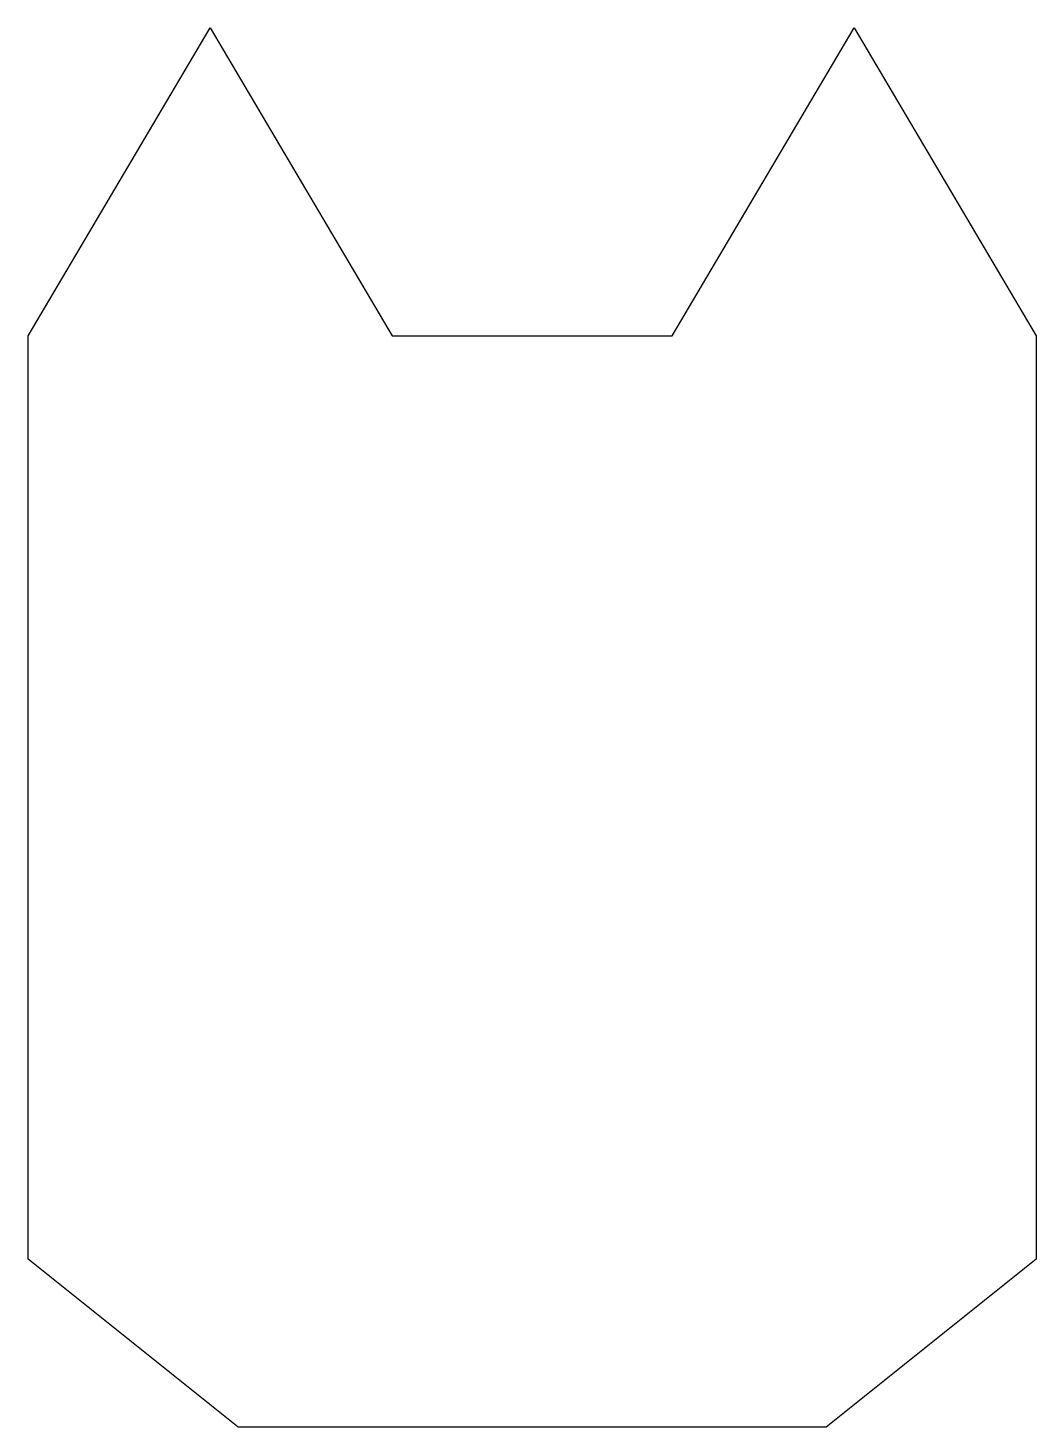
# Model space of a CAD drawing. Extents: x -18 to 18, y -22.5 to 27.5.
import ezdxf

# ---------------------------------------------------------------- set-up
doc = ezdxf.new("R2010")
doc.units = 0
doc.layers.add('Sketch', color=7, linetype='CONTINUOUS')

msp = doc.modelspace()

# ---------------------------------------------------------------- linework, layer by layer
at = {"layer": 'Sketch'}
for p, q in [((-18, 16.5), (-11.5, 27.5)), ((-11.5, 27.5), (-5, 16.5)), ((5, 16.5), (11.5, 27.5)), ((11.5, 27.5), (18, 16.5)), ((-18, -16.5), (-18, 16.5)), ((-5, 16.5), (5, 16.5)), ((18, 16.5), (18, -16.5)), ((-10.5, -22.5), (-18, -16.5)), ((18, -16.5), (10.5, -22.5)), ((10.5, -22.5), (-10.5, -22.5))]:
    msp.add_line(p, q, dxfattribs=at)

doc.saveas('drawing.dxf')
